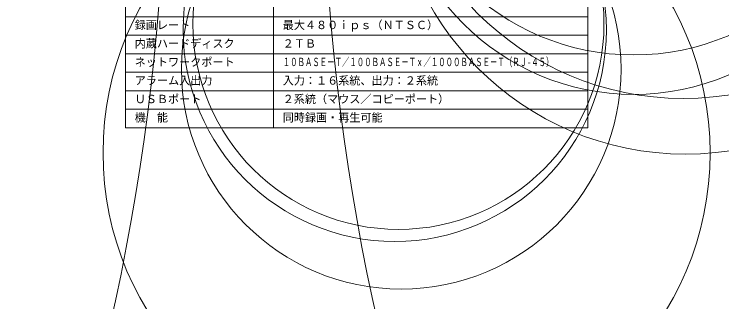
# Model space of a CAD drawing. Units: millimetres, scale not verified. Extents: x -1232 to 1171, y -567 to 613.
# Drawn here: x -92.6 to 98.7, y -103.5 to -25.8 of the extents above; entities that cross this region are included whole.
import ezdxf
from ezdxf.enums import TextEntityAlignment as Align

# ---------------------------------------------------------------- set-up
doc = ezdxf.new("R2010")
doc.units = ezdxf.units.MM
doc.header["$LTSCALE"] = 0.125
doc.layers.add('0-1_MOJI1', color=7, linetype='Continuous')
doc.layers.add('0-2_WAKU', color=1, linetype='Continuous', lineweight=18)
doc.layers.add('0-5_GAIKEI', color=1, linetype='Continuous', lineweight=18)
doc.styles.add('ＭＳ ゴシック', font='')
doc.styles.get('ＭＳ ゴシック').set_extended_font_data('MS Gothic')

msp = doc.modelspace()

# ---------------------------------------------------------------- linework, layer by layer
at = {"layer": '0-2_WAKU', "color": 4}
for p, q in [((-62.5, 3.5), (-62.5, -56.5)), ((-22.5, -56.5), (-22.5, 3.5)), ((62.5, -56.5), (62.5, 3.5)), ((-62.5, -56.5), (62.5, -56.5))]:
    msp.add_line(p, q, dxfattribs=at)
at = {"layer": '0-2_WAKU'}
for p, q in [((-62.5, -26.5), (62.5, -26.5)), ((-62.5, -31.5), (62.5, -31.5)), ((-62.5, -36.5), (62.5, -36.5)), ((-62.5, -41.5), (62.5, -41.5)), ((-62.5, -46.5), (62.5, -46.5)), ((-62.5, -51.5), (62.5, -51.5))]:
    msp.add_line(p, q, dxfattribs=at)
at = {"layer": '0-5_GAIKEI'}
for centre, radius in [((-642.0518, 22.9402), 590.3414), ((581.0553, 22.9402), 590.198), ((74.8583, 28.2766), 65.0895), ((74.8496, 17.605), 65.0808), ((10.2909, -30.023), 57.1808), ((11.2767, -28.3981), 55.5478), ((13.4862, -63.2736), 82.0326), ((12.0317, -40.669), 59.4125)]:
    msp.add_circle(centre, radius, dxfattribs=at)
at = {"layer": '0-5_GAIKEI', "color": 7}
for centre, radius in [((88.2641, 30.1602), 78.7315), ((88.8544, 15.6974), 79.3194)]:
    msp.add_circle(centre, radius, dxfattribs=at)

# ---------------------------------------------------------------- texts
at = {"layer": '0-1_MOJI1', "style": 'ＭＳ ゴシック'}
for s, p in [('録画レート', (-60, -30.5)), ('最大４８０ｉｐｓ（ＮＴＳＣ）', (-20, -30.5)), ('内蔵ハードディスク', (-60, -35.5)), ('２ＴＢ', (-20, -35.5)), ('ネットワークポート', (-60, -40.5)), ('アラーム入出力', (-60, -45.5)), ('入力：１６系統、出力：２系統', (-20, -45.5)), ('ＵＳＢポート', (-60, -50.5)), ('２系統（マウス／コピーポート）', (-20, -50.5)), ('機\u3000能', (-60, -55.5)), ('同時録画・再生可能', (-20, -55.5))]:
    msp.add_text(s, height=2.199, dxfattribs=at).set_placement(p, align=Align.BOTTOM_LEFT)
at = {"layer": '0-1_MOJI1', "style": 'ＭＳ ゴシック', "width": 0.65}
msp.add_text('１０ＢＡＳＥ－Ｔ／１００ＢＡＳＥ－Ｔｘ／１０００ＢＡＳＥ－Ｔ（ＲＪ-４５）', height=2.199, dxfattribs=at).set_placement((-20, -40.5), align=Align.BOTTOM_LEFT)

doc.saveas('drawing.dxf')
